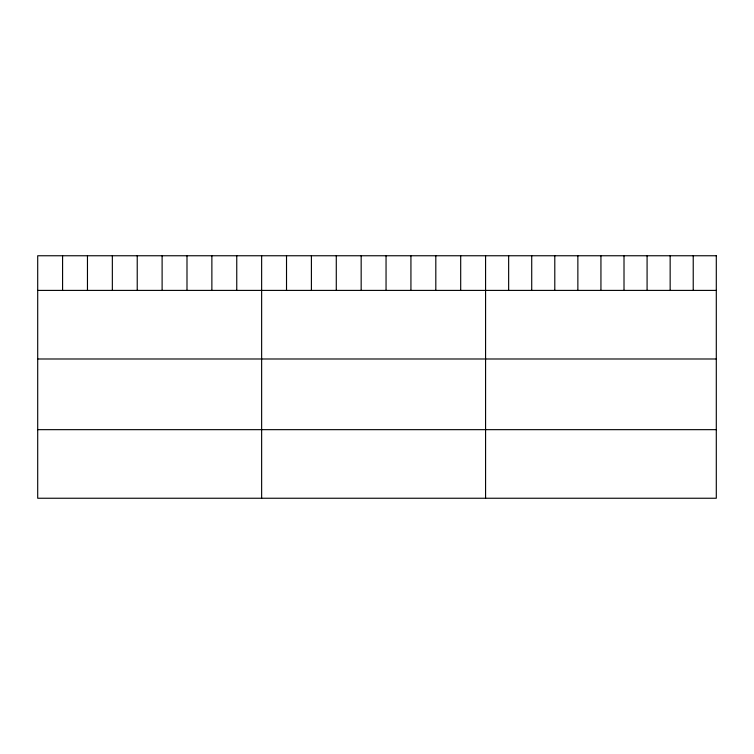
<?xml version="1.0" encoding="UTF-8"?>
<svg xmlns="http://www.w3.org/2000/svg" width="754" height="754" viewBox="0 0 754 754"><rect width="100%" height="100%" fill="white"/><g stroke="black" fill="none" stroke-linecap="round" stroke-linejoin="round"><path stroke-width="1.13" d="M37.7 290.403L716.3 290.403M37.7 358.989L716.3 358.989M37.7 429.657L716.3 429.657M693.228 255.757L693.228 290.403M670.155 255.757L670.155 290.403M647.083 255.757L647.083 290.403M624.01 255.757L624.01 290.403M600.938 255.757L600.938 290.403M577.866 255.757L577.866 290.403M554.793 255.757L554.793 290.403M531.721 255.757L531.721 290.403M508.648 255.757L508.648 290.403M485.576 255.757L485.576 498.243M460.694 255.757L460.694 290.403M435.812 255.757L435.812 290.403M410.93 255.757L410.93 290.403M386.048 255.757L386.048 290.403M361.166 255.757L361.166 290.403M336.284 255.757L336.284 290.403M311.402 255.757L311.402 290.403M286.52 255.757L286.52 290.403M261.638 255.757L261.638 498.243M236.756 255.757L236.756 290.403M211.874 255.757L211.874 290.403M186.992 255.757L186.992 290.403M162.11 255.757L162.11 290.403M137.228 255.757L137.228 290.403M112.346 255.757L112.346 290.403M87.464 255.757L87.464 290.403M62.582 255.757L62.582 290.403M716.3 255.757L37.7 255.757L37.7 498.243L716.3 498.243L716.3 255.757"/></g></svg>
